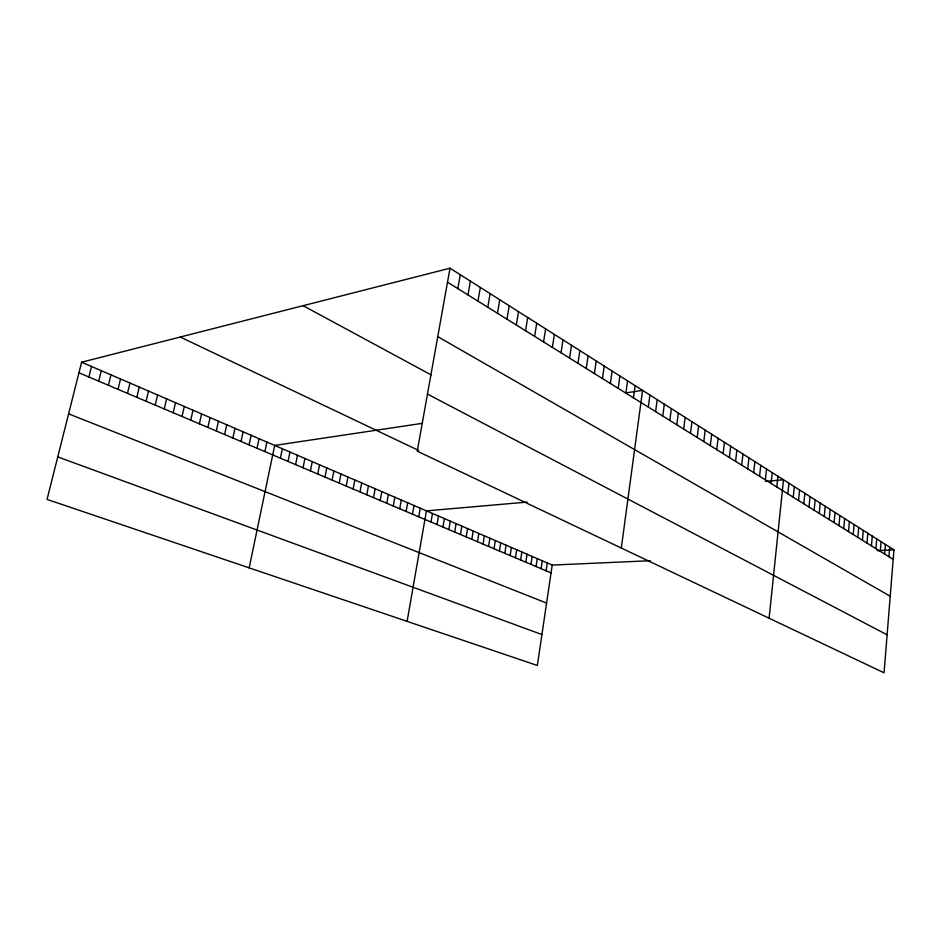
<?xml version="1.0" encoding="UTF-8"?>
<svg xmlns="http://www.w3.org/2000/svg" width="941" height="941" viewBox="0 0 941 941"><rect width="100%" height="100%" fill="white"/><g stroke="black" fill="none" stroke-linecap="round" stroke-linejoin="round"><path stroke-width="1.41" d="M888.927 556.731L889.704 547.168M893.95 549.862L884.058 672.803L417.251 451.162L450.01 268.197L893.95 549.862L877.036 550.614M880.282 551.355L881.094 541.698M884.634 554.049L885.422 544.451M875.895 548.615L876.706 538.922M866.967 543.063L867.802 533.276M871.448 545.862L872.283 536.111M857.839 537.393L858.71 527.501M862.427 540.24L863.285 530.406M848.511 531.583L849.405 521.596M853.193 534.5L854.087 524.56M843.759 528.642L844.677 518.597M834.114 522.631L835.055 512.492M838.972 525.654L839.89 515.562M824.245 516.491L825.222 506.258M829.209 519.585L830.162 509.387M819.223 513.374L820.211 503.082M809.001 507.023L810.025 496.613M814.141 510.21L815.153 499.871M803.802 503.788L804.849 493.331M793.228 497.201L794.298 486.638M798.544 500.518L799.603 490.002M787.84 493.849L788.923 483.227M769.103 618.225L783.5 479.781L765.398 481.357M771.114 483.451L772.267 472.653M776.784 486.979L777.913 476.24M765.374 479.886L766.55 469.03M753.682 472.605L754.894 461.631M759.563 476.275L760.751 465.36M747.719 468.9L748.954 457.867M741.684 465.148L742.943 454.056M735.58 461.349L736.85 450.186M723.111 453.597L724.429 442.305M729.381 457.502L730.675 446.269M716.76 449.645L718.101 438.294M710.326 445.646L711.69 434.224M703.797 441.588L705.185 430.096M697.187 437.471L698.598 425.92M690.482 433.307L691.929 421.686M676.814 424.803L678.308 413.04M683.695 429.084L685.166 417.392M669.839 420.462L671.356 408.629M662.758 416.063L664.311 404.16M655.595 411.605L657.171 399.631M648.314 407.077L649.925 395.032M621.307 548.05L642.574 390.374L625.765 392.891M633.458 397.843L635.128 385.645M625.871 393.115L627.565 380.858M618.178 388.327L619.907 375.988M610.368 383.481L612.132 371.06M602.452 378.553L604.24 366.049M594.406 373.542L596.229 360.968M586.243 368.472L588.113 355.816M577.962 363.32L579.868 350.593M81.608 362.203L552.214 565.082L537.346 665.475L47.05 499.412L81.608 362.203L450.01 268.197M541.099 568.67L542.287 560.801M546.098 570.787L547.274 562.953M530.959 564.365L532.171 556.449M536.052 566.529L537.252 558.636M569.564 358.098L571.493 345.276M525.831 562.189L527.042 554.237M561.024 352.793L563 339.889M515.421 557.778L516.668 549.756M552.367 347.394L554.378 334.42M520.644 560.001L521.879 552.002M510.14 555.543L511.41 547.497M543.569 341.924L545.615 328.856M499.448 551.014L500.741 542.898M534.629 336.372L536.723 323.21M504.823 553.284L506.093 545.204M525.56 330.726L527.689 317.482M494.037 548.721L495.342 540.569M483.039 544.063L484.38 535.841M488.567 546.403L489.885 538.217M477.475 541.698L478.828 533.453M516.338 324.998L518.515 311.659M466.183 536.911L467.559 528.595M506.976 319.164L509.187 305.754M471.853 539.311L473.217 531.03M460.455 534.488L461.855 526.125M497.46 313.247L499.718 299.744M487.791 307.236L490.096 293.639M454.679 532.03L456.091 523.643M442.952 527.066L444.399 518.609M448.845 529.56L450.269 521.138M437.012 524.549L438.471 516.044M477.969 301.132L480.322 287.428M467.983 294.909L470.382 281.124M431.002 522.008L432.484 513.468M418.733 516.797L420.251 508.199M407.1 621.366L426.449 510.869L527.16 502.094M412.464 514.151L414.005 505.505M457.832 288.605L460.278 274.713M406.136 511.457L407.688 502.776M399.737 508.752L401.313 500.036M386.763 503.247L388.374 494.448M393.279 506.011L394.879 497.26M380.176 500.459L381.799 491.614M373.518 497.636L375.165 488.755M366.79 494.79L368.46 485.874M360.003 491.908L361.697 482.945M353.134 489.002L354.851 480.004M339.195 483.086L340.96 474.005M346.206 486.062L347.935 477.016M332.114 480.086L333.902 470.97M324.963 477.063L326.774 467.889M317.74 473.993L319.564 464.783M310.436 470.9L312.283 461.643M303.049 467.771L304.919 458.479M295.58 464.607L297.485 455.268M288.04 461.408L289.969 452.021M280.418 458.173L282.359 448.751M249.177 567.87L274.678 445.434L422.438 423.321M264.915 451.609L266.915 442.094M257.034 448.269L259.057 438.706M249.071 444.893L251.118 435.283M241.014 441.47L243.096 431.825M232.874 438.024L234.979 428.32M224.628 434.53L226.769 424.779M216.301 431.002L218.465 421.203M207.879 427.426L210.066 417.581M199.351 423.815L201.574 413.922M190.729 420.168L192.987 410.217M182.013 416.463L184.295 406.477M173.191 412.723L175.508 402.677M164.263 408.947L166.604 398.843M155.23 405.112L157.606 394.973M146.09 401.242L148.502 391.044M136.845 397.325L139.292 387.069M127.482 393.35L129.964 383.046M118.013 389.339L120.53 378.976M108.415 385.281L110.979 374.859M98.711 381.164L101.299 370.695M88.889 377L91.512 366.472M552.214 565.082L650.337 560.718M57.754 456.891L541.922 634.552M68.599 413.852L546.592 603.075M78.938 372.777L551.061 572.893M180.272 337.031L418.663 450.468M427.473 394.091L887.116 634.81M303.096 305.684L431.131 374.883M437.753 336.643L890.221 596.253M447.504 282.182L893.185 559.377"/></g></svg>
